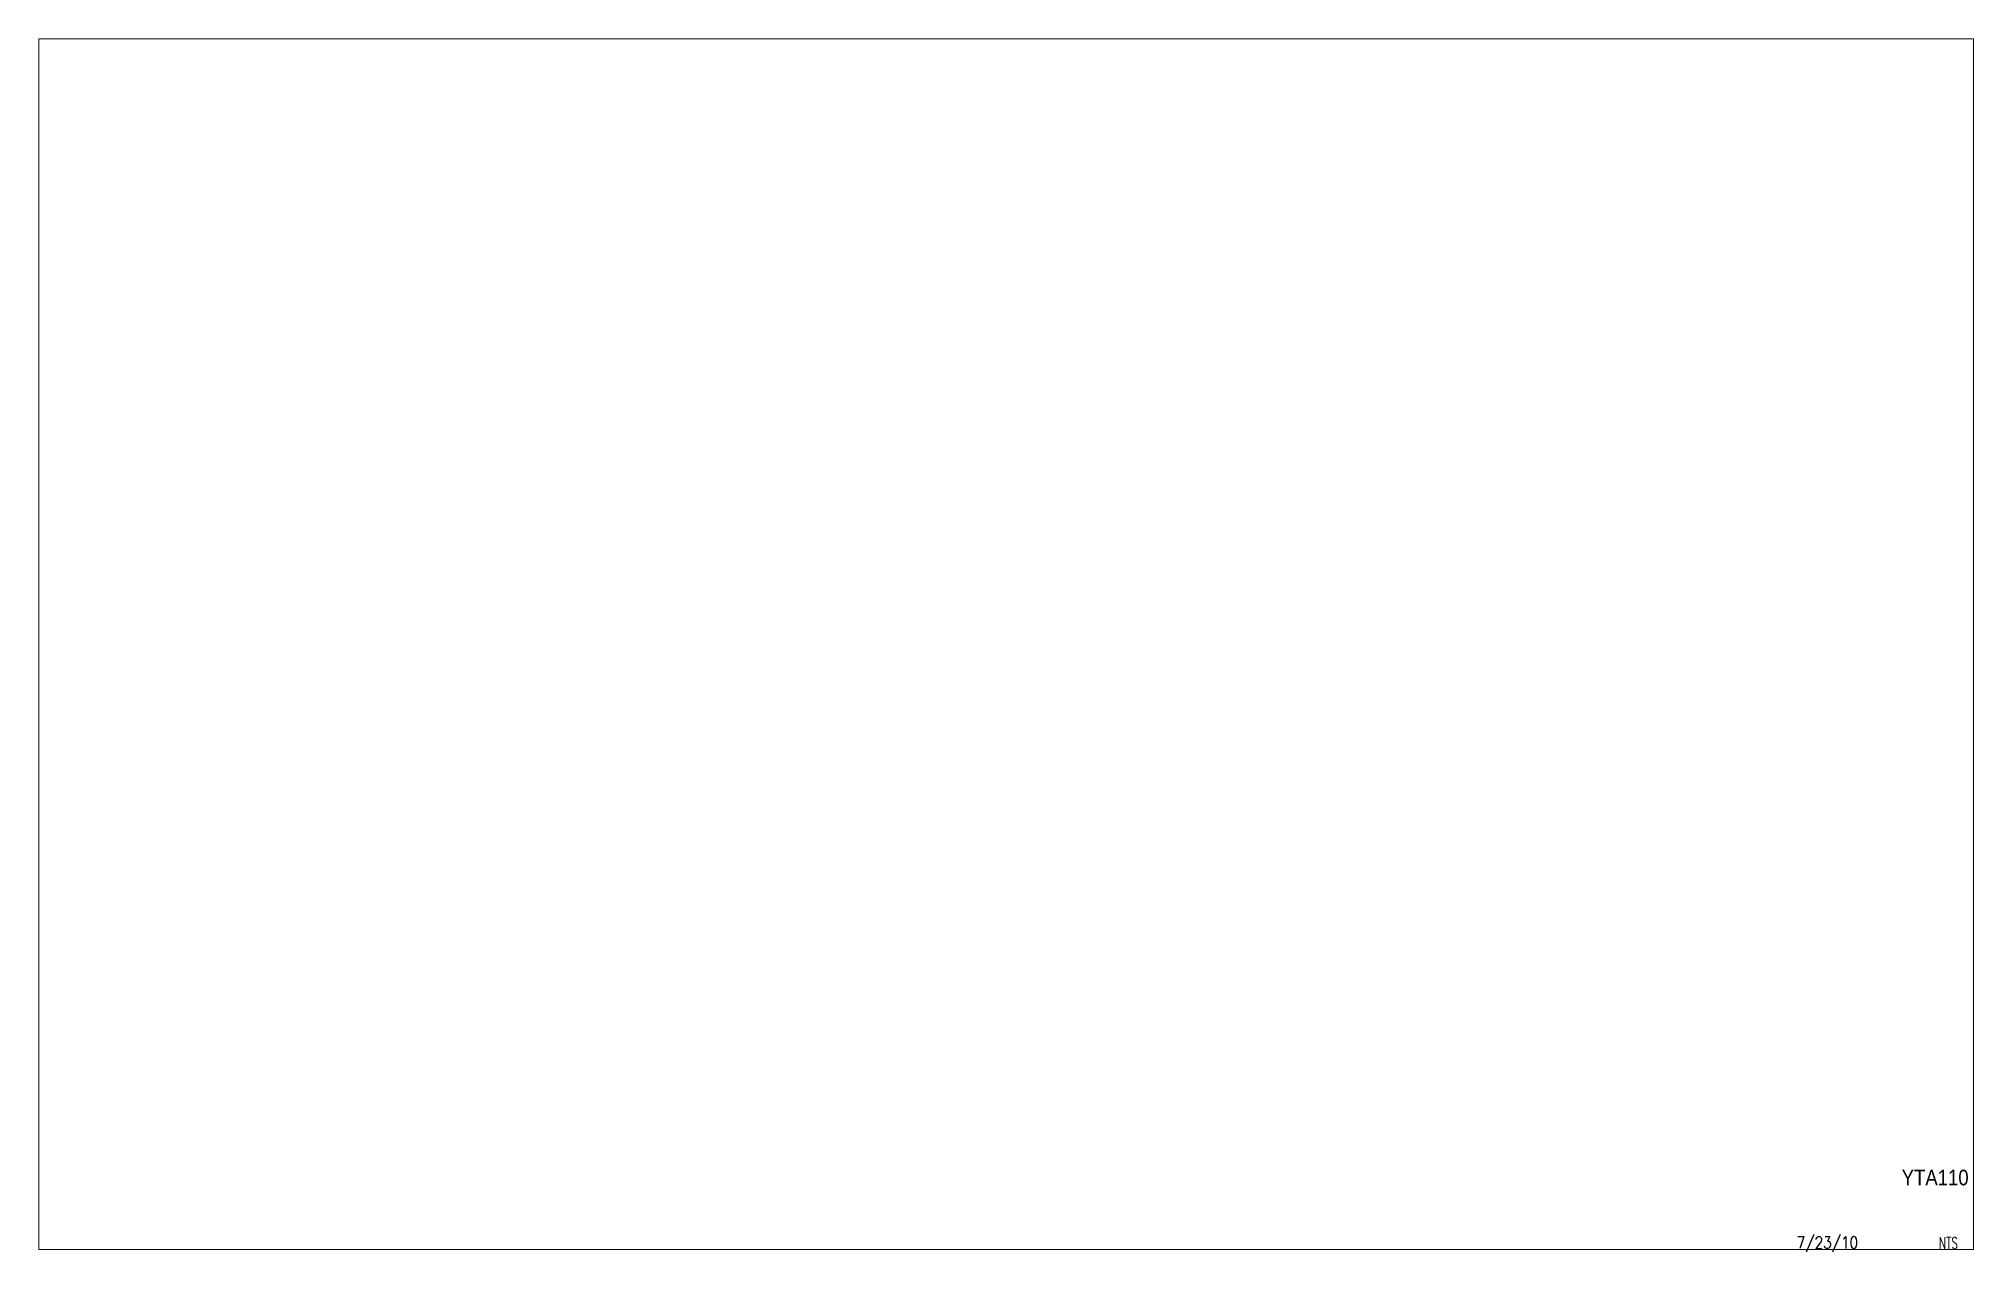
# Paper-space layout 'YTA110' of a CAD drawing. Header units: inches. Extents: x 1.1 to 16.6, y 0.4 to 10.1.
import ezdxf
from ezdxf.enums import TextEntityAlignment as Align

# ---------------------------------------------------------------- set-up
doc = ezdxf.new("R2010")
doc.units = ezdxf.units.IN
doc.header["$LTSCALE"] = 0.5
doc.header["$MEASUREMENT"] = 0
doc.layers.add('FH-TBINFO', color=51, linetype='Continuous', lineweight=13)
doc.styles.add('PRT1', font='arial.ttf', dxfattribs={"width": 0.85, "height": 0.1875})
doc.styles.add('romans', font='romans.shx', dxfattribs={"width": 0.7})

psp = doc.layouts.new('YTA110')

# ---------------------------------------------------------------- texts
at = {"layer": 'FH-TBINFO', "style": 'PRT1', "width": 0.85}
psp.add_text('YTA110', height=0.125, dxfattribs=at).set_placement((16.284, 1.028), align=Align.MIDDLE_CENTER)
at = {"layer": 'FH-TBINFO', "style": 'romans'}
for s, width, p in [('7/23/10', 0.85, (15.175, 0.461)), ('NTS', 0.65, (16.315, 0.457))]:
    psp.add_text(s, height=0.0938, dxfattribs=dict(at, width=width)).set_placement(p)

# ---------------------------------------------------------------- viewports
at = {"layer": 'DEFPOINTS'}
psp.add_viewport(center=(8.842, 5.299), size=(15.496, 9.69236), view_center_point=(-3424.212, -238.287), view_height=117.36221, dxfattribs=at)

doc.saveas('drawing.dxf')
